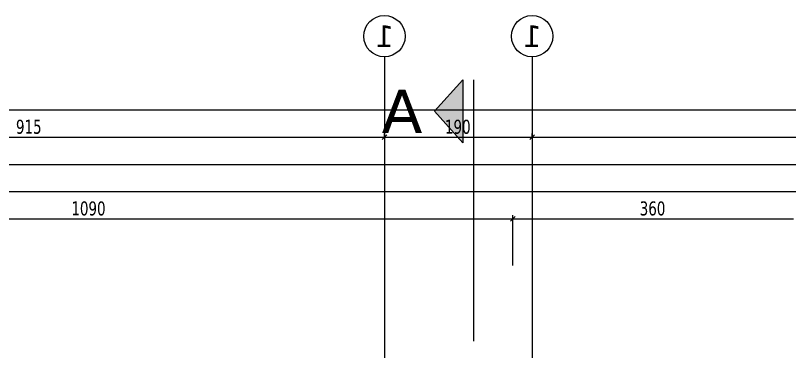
# Model space of a CAD drawing. Header units: millimetres. Extents: x 43168.9 to 43194.6, y -25545.1 to -25543.4.
# Drawn here: x 43175.174 to 43175.3731, y -25543.794 to -25543.7076 of the extents above; entities that cross this region are included whole.
import ezdxf
from ezdxf.enums import TextEntityAlignment as Align

# ---------------------------------------------------------------- set-up
doc = ezdxf.new("R2010")
doc.units = ezdxf.units.MM
doc.header["$LTSCALE"] = 200
doc.linetypes.add('DASHDOT', pattern=[1, 0.5, -0.25, 0, -0.25])
doc.linetypes.add('DASHDOT2', pattern=[0.5, 0.25, -0.125, 0, -0.125])
for name, color, linetype in [('aks_sgh', 5, 'DASHDOT2'), ('olcuaks_sgh', 41, 'Continuous'), ('olcudis_sgh', 185, 'Continuous')]:
    doc.layers.add(name, color=color, linetype=linetype)
doc.styles.add('dim', font='VERDANA.TTF', dxfattribs={"width": 0.7})
doc.styles.add('text1', font='VERDANA.TTF')

msp = doc.modelspace()

# ---------------------------------------------------------------- hatches: boundary and pattern name
msp.add_hatch(color=256).paths.add_polyline_path([(43175.28908, -25543.72412), (43175.28908, -25543.74036), (43175.2818, -25543.73224)])

# ---------------------------------------------------------------- linework, layer by layer
for p, q in [((43175.26888, -25543.71824), (43175.26888, -25543.74092)), ((43175.30688, -25543.71824), (43175.30688, -25543.74092)), ((43175.2818, -25543.73224), (43175.28908, -25543.72412)), ((43175.28908, -25543.72412), (43175.28908, -25543.74036)), ((43175.28908, -25543.74036), (43175.2818, -25543.73224))]:
    msp.add_line(p, q)
at = {"linetype": 'DASHDOT'}
msp.add_line((43175.29188, -25543.79132), (43175.29188, -25543.72412), dxfattribs=at)
at = {"color": 0, "linetype": 'ByBlock', "lineweight": -2}
for p, q in [((43175.26828, -25543.73952), (43175.26948, -25543.73832)), ((43175.26948, -25543.73832), (43175.26828, -25543.73952)), ((43175.30628, -25543.73952), (43175.30748, -25543.73832)), ((43175.30748, -25543.73832), (43175.30628, -25543.73952)), ((43175.30128, -25543.76052), (43175.30248, -25543.75932)), ((43175.30248, -25543.75932), (43175.30128, -25543.76052))]:
    msp.add_line(p, q, dxfattribs=at)
at = {"linetype": 'Continuous'}
for centre in [(43175.26888, -25543.71292), (43175.30688, -25543.71292)]:
    msp.add_circle(centre, 0.00532, dxfattribs=at)
at = {"layer": 'aks_sgh'}
for p, q in [((43175.26888, -25543.74092), (43175.26888, -25544.60992)), ((43175.30688, -25543.74092), (43175.30688, -25544.60992))]:
    msp.add_line(p, q, dxfattribs=at)
at = {"layer": 'olcuaks_sgh'}
for p, q in [((43175.74013, -25543.73192), (43175.07163, -25543.73192)), ((43175.26888, -25543.73892), (43175.26888, -25543.73792)), ((43175.26888, -25543.73892), (43175.26888, -25543.73792)), ((43175.30688, -25543.73892), (43175.30688, -25543.73792)), ((43175.30688, -25543.73892), (43175.30688, -25543.73792)), ((43175.08563, -25543.73892), (43175.26913, -25543.73892)), ((43175.26863, -25543.73892), (43175.30713, -25543.73892)), ((43175.30663, -25543.73892), (43175.50513, -25543.73892))]:
    msp.add_line(p, q, dxfattribs=at)
at = {"layer": 'olcudis_sgh'}
for p, q in [((43175.06763, -25543.74592), (43175.74413, -25543.74592)), ((43175.72813, -25543.75292), (43175.08363, -25543.75292)), ((43175.08363, -25543.75992), (43175.30213, -25543.75992)), ((43175.30163, -25543.75992), (43175.37413, -25543.75992)), ((43175.30188, -25543.77192), (43175.30188, -25543.75892)), ((43175.30188, -25543.77192), (43175.30188, -25543.75892))]:
    msp.add_line(p, q, dxfattribs=at)

# ---------------------------------------------------------------- texts
at = {"linetype": 'Continuous', "style": 'text1', "text_generation_flag": 4}
for tag, text, height, p in [('1', '', 0.0056, (43175.26888, -25543.71292)), ('1', '', 0.0056, (43175.30688, -25543.71292)), ('A', 'A', 0.0112, (43175.2734, -25543.73224))]:
    msp.add_attdef(tag, text=text, height=height, rotation=180, dxfattribs=at).set_placement(p, align=Align.MIDDLE)
at = {"layer": 'olcuaks_sgh', "color": 2, "style": 'dim', "width": 0.7}
for s, p in [('915', (43175.1741, -25543.73801)), ('190', (43175.28445, -25543.73801))]:
    msp.add_text(s, height=0.0036, dxfattribs=at).set_placement(p)
at = {"layer": 'olcudis_sgh', "color": 2, "style": 'dim', "width": 0.7}
for s, p in [('1090', (43175.18835, -25543.75901)), ('360', (43175.33455, -25543.75901))]:
    msp.add_text(s, height=0.0036, dxfattribs=at).set_placement(p)

doc.saveas('drawing.dxf')
